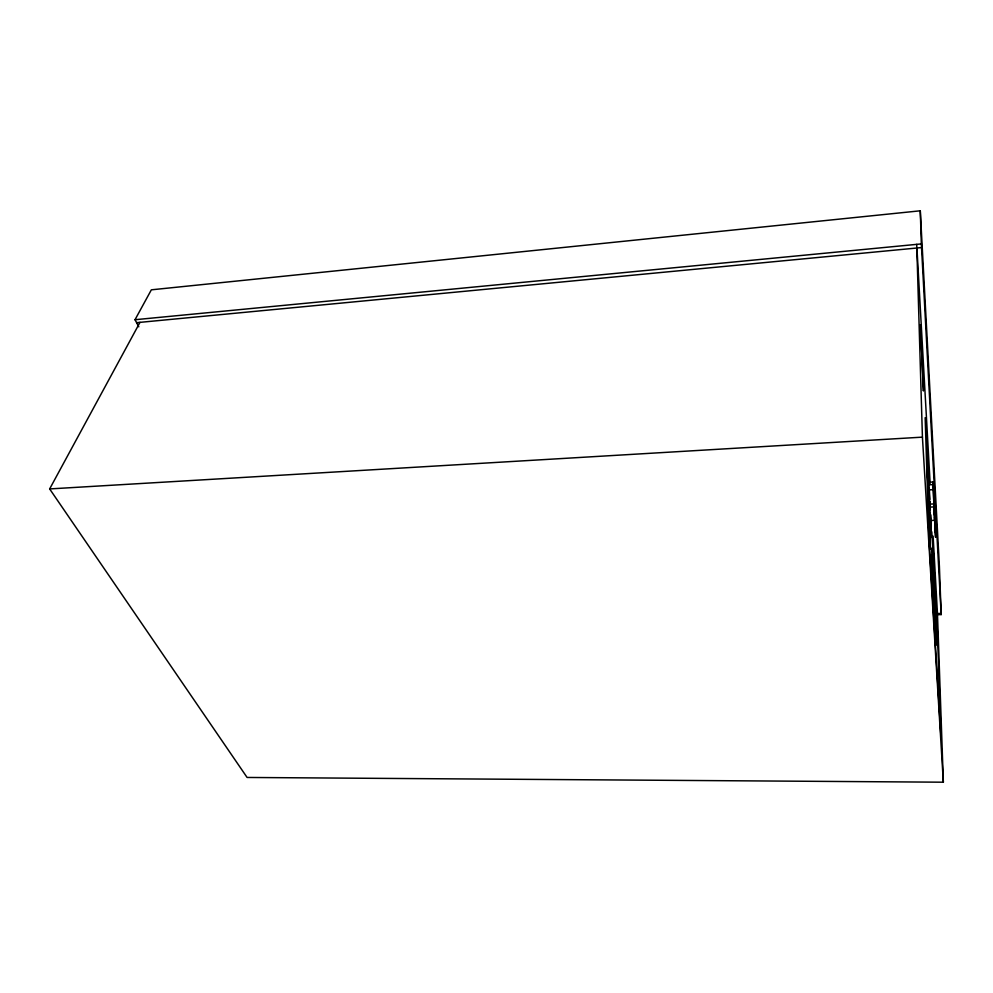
<?xml version="1.0" encoding="UTF-8"?>
<svg xmlns="http://www.w3.org/2000/svg" width="993" height="993" viewBox="0 0 993 993"><rect width="100%" height="100%" fill="white"/><g stroke="black" fill="none" stroke-linecap="round" stroke-linejoin="round"><path stroke-width="1.49" d="M935.605 617.063L935.555 617.72M935.468 615.25L935.443 614.257L935.567 619.421L936.734 619.396L936.225 607.418L936.262 608.597M932.638 577.169L932.439 571.608M936.747 623.033L936.722 622.052M936.92 621.444L936.61 615.312M937.516 636.587L937.541 635.21L936.337 635.235L936.635 642.583L937.839 642.558L937.591 636.538L936.176 636.525M937.541 637.394L937.293 631.349L936.002 631.411L936.039 630.058L936.387 639.591L937.591 639.566L937.541 638.673L936.325 638.71M937.218 631.387L937.243 630.021L937.293 630.878L936.089 630.903M937.566 637.605L936.325 637.419L936.076 631.387M935.505 601.87L935.356 594.795M935.046 590.463L935.009 591.518L933.581 591.555L933.904 597.563M934.996 591.704L933.569 591.741L933.569 588.986L934.996 588.936L934.947 590.289L933.346 590.525L933.321 589.643L934.761 589.606L935.332 597.513M933.581 591.555L933.619 590.5M934.016 573.817L934.202 579.217L933.73 567.338M933.941 562.063L933.892 563.118L932.34 563.18L932.402 562.125L933.941 562.063L933.966 564.446C932.042 562.857 933.979 567.909 934.401 574.413M936.138 612.904L935.418 596.557M935.803 607.008L934.376 607.046L934.053 598.183M935.518 601.758L934.078 601.907L934.065 597.96M932.923 580.173L932.377 568.852M933.11 536.096L937.454 613.55L943.35 782.199L247.096 777.457L49.65 488.928L139.988 322.353M138.797 326.809L135.011 319.721L151.358 289.819L920.275 210.801L939.39 566.295L941.19 614.58L937.516 614.667L937.454 613.55L941.128 613.451L941.19 614.58M135.011 319.721L921.343 243.918L920.275 210.801M136.649 322.675L921.541 247.567L921.343 243.918M49.65 488.928L922.423 437.143L916.725 244.365M932.986 482.027L933.358 489.661L929.026 489.872L928.728 484.845L928.654 482.25L932.986 482.027L934.227 512.512M928.728 484.845L933.072 484.621M929.349 504.134L933.755 503.935L934.599 520.344L930.23 520.531L929.349 504.134L929.647 509.161M929.448 507.113L933.854 506.914M932.067 558.016L932.191 562.46L931.608 548.459L933.147 548.397L933.221 549.663M932.638 577.591L932.154 565.067L933.606 565.017L933.954 572.551L933.879 571.558M934.599 575.295L935.034 585.1L934.86 582.382L933.296 582.494L933.333 583.425L934.872 583.375L934.003 567.636L932.464 567.686L932.526 568.927L934.078 568.877L933.47 553.97L933.544 555.224M934.177 575.493L933.805 570.243L932.353 570.292L932.923 578.634M932.39 571.397L933.842 571.347L934.413 583.226L932.973 583.276L932.899 582.121L934.351 582.084L934.413 583.226M932.489 575.096L933.941 575.046L933.606 565.017M933.283 581.066L934.81 581.017C935.294 589.209 934.115 565.402 934.723 575.779M933.408 581.662L934.922 581.613M934.736 588.737L934.649 587.26L933.209 587.297L933.296 588.775L934.736 588.737L934.239 578.125M934.326 595.688L935.505 595.651L935.344 592.486M934.326 595.763L935.505 595.726C936.66 598.965 934.5 604.762 934.339 598.63M934.388 596.011L935.567 595.974L935.853 603.347L934.674 603.384L934.463 598.084L934.649 603.881L935.878 603.905L935.816 600.852L934.649 600.889M934.413 596.756L935.58 596.719L936.796 625.826L935.567 625.851L935.505 624.92L936.734 624.882L936.796 625.826M933.321 589.643L933.743 597.091L935.17 597.054L934.761 589.606M935.878 603.905L935.778 602.999L934.599 603.024L934.711 603.943L934.587 599.4L935.766 599.362L935.828 602.292L934.649 602.329M935.394 599.971L935.332 598.878L933.904 598.928L933.966 600.008L935.394 599.971L934.996 588.936M934.028 600.492L935.456 600.455M934.587 599.4L934.661 600.666L935.84 600.628M935.356 622.251L934.512 604.24L935.741 604.203L936.3 617.423L935.071 617.46L934.798 612.966L936.039 612.942M935.766 605.867L934.339 605.904L934.376 607.046M934.599 606.226L935.828 606.189M935.915 608.572L934.686 608.61L935.071 617.46M935.133 614.853L936.362 614.816L936.3 613.873M935.319 615.772L936.523 616.467L935.344 616.492M935.22 616.206L936.436 616.169L936.585 619.036M935.034 616.417L936.262 616.392M935.307 618.13L936.523 618.105M936.809 618.949L935.642 618.949L935.629 617.559M936.734 623.418L936.635 621.382L935.418 621.419L935.518 623.455L936.734 623.418L937.057 630.344L935.828 630.369L935.766 629.152L936.982 629.128L937.057 630.344M936.3 636.488L937.504 636.463L937.417 637.27L936.2 637.295L935.853 631.138L937.069 631.101L937.255 632.615L936.039 632.64M935.878 631.896L937.107 631.871M936.051 632.429L937.268 632.404M937.404 634.75L936.2 634.775L935.853 631.138M936.225 635.706L937.454 635.632M936.337 635.235L936.399 636.079L937.591 636.054M936.349 637.841L937.566 637.816M936.498 639.951L937.702 639.926M936.536 640.882L937.764 640.808M936.598 641.652L937.802 641.627L937.839 642.558M936.585 641.763L937.789 641.739M936.684 644.755L937.889 644.742L937.839 643.849L936.635 643.874L936.684 644.755L936.399 636.079M935.629 619.893L935.754 622.214L935.642 619.21M933.817 593.963L933.904 595.105M936.548 617.994L936.958 623.343L936.809 620.277M936.262 608.647L936.486 615.213M935.778 602.999L935.232 590.401L935.394 596.483M932.737 579.142L932.576 576.052M935.443 614.257L935.629 620.215M934.413 581.315L934.14 574.289M935.232 593.926L935.356 595.738M931 532.223L931.049 531.938M936.734 623.008L936.684 622.214M933.768 592.486L933.879 594.596M935.183 592.449L935.257 593.479M929.945 502.619L929.808 501.13L929.796 502.582M935.456 614.357L935.58 616.529M933.358 582.556L933.507 585.15L933.47 582.754M935.468 622.239L935.518 623.045L935.48 620.948L935.816 623.393L935.319 618.031M928.654 482.25L928.889 485.714L928.852 484.013M934.301 579.13L934.376 580.16L934.301 577.678M922.423 437.143L943.35 782.199M934.028 576.002L934.128 577.541L934.053 575.084M931.608 548.459L931.682 549.712M932.402 562.125L932.861 574.463L932.402 564.508M934.512 604.24L934.885 610.645M935.195 613.86L935.356 619.061M928.045 495.805L929.87 530.076M932.154 565.067L932.328 568.48M932.799 578.174L932.911 580.582M933.569 588.986L933.966 600.008M933.643 557.011L933.718 558.252L932.179 558.302L932.104 557.061L932.526 568.927M928.927 482.461L925.166 417.668L928.902 537.25L941.079 738.953L937.069 622.847L934.835 584.281M929.287 488.63L929.907 499.429M931.794 531.826L932.775 548.794M932.948 551.885L933.581 562.683M936.064 607.989L936.114 608.895M936.188 610.472L936.734 619.396M937.069 631.101L937.417 637.27M929.858 512.711L930.143 517.552M932.117 561.889L932.278 564.247L931.819 555.075M932.7 574.339L932.849 577.057M916.936 248.014L930.143 483.442M933.147 548.397L933.83 564.198L933.693 560.623M930.925 531.056L930.416 519.538M935.22 619.694L935.307 620.873L935.269 619.359M934.686 575.506L934.612 574.165L934.761 576.598M933.333 582.432L933.395 583.623L933.42 582.382M921.541 247.567L941.128 613.451M934.214 575.63L934.289 577.007M935.418 619.657L935.071 616.082M934.339 598.171C934.041 602.106 936.672 599.387 935.456 596.83M936.697 615.908L936.66 620.253M934.736 578.025L934.897 580.607L934.872 579.962M935.53 616.678L935.443 620.277M936.796 619.185L936.858 620.414M935.505 615.3C936.238 618.527 936.039 615.337 935.53 617.882M934.984 526.675L935.567 537.3L934.078 500.931L935.344 532.558L935.257 528.859M935.679 619.905L935.754 622.214M935.518 623.455L935.828 630.369M932.973 581.923L933.296 588.775M936.784 619.855L936.709 621.668M936.697 620.91L936.747 622.263L935.443 622.375L935.319 620.277M932.861 577.727L932.911 579.118M934.984 525.719L934.339 510.439M936.647 615.66C935.94 611.241 937.715 614.816 935.319 615.25L935.282 614.084M935.493 615.685L935.406 614.059M935.592 619.607L935.642 618.031M934.773 577.231L934.872 583.375M936.722 616.554L936.771 619.458M935.319 593.752L935.394 595.316M935.294 527.531L934.301 505.66L934.376 509.297M934.5 517.365L934.599 520.344M936.25 615.101L936.585 622.226L936.486 619.334M936.3 616.045L936.523 620.253M935.369 594.509L935.294 591.754L935.332 593.677M933.445 556.279L933.743 562.41L933.73 561.74M930.913 524.093L930.553 514.56L930.938 527.804M930.156 514.3L931.273 537.461L931.136 531.193M933.358 489.661L934.028 508.962M934.425 575.332L934.463 576.263M933.805 570.243L933.705 567.313L932.266 567.363L932.514 572.601M935.567 619.421L935.53 618.465L936.697 618.44L936.809 624.15L935.58 623.753M934.661 600.666L934.885 608.014M935.083 613.91L935.567 625.851M932.886 575.381L932.911 576.312M933.705 596.21L933.743 597.091M932.576 572.117L932.973 583.276M930.242 514.312L930.23 520.531M929.063 488.407L929.808 511.184M928.43 484.907L926.742 454.546M928.902 499.789L927.301 469.85M929.125 506.74L927.363 474.145L927.474 475.424M929.386 514.945L927.772 484.919M929.634 522.641L927.934 490.008M930.044 535.289L928.405 505.152M930.292 543.196L928.678 513.567M930.478 549.117L928.927 521.474M936.895 621.382L936.92 622.189M926.978 459.945L928.666 492.317L927.214 467.368M926.953 461.162L927.065 462.428M928.033 495.209L928.132 496.413M928.877 522.343L928.989 523.435M929.845 504.469L929.92 507.15M936.598 614.22L936.622 615.226L936.598 614.22M923.49 390.286L923.403 390.957L920.424 324.81L923.49 390.286"/></g></svg>
